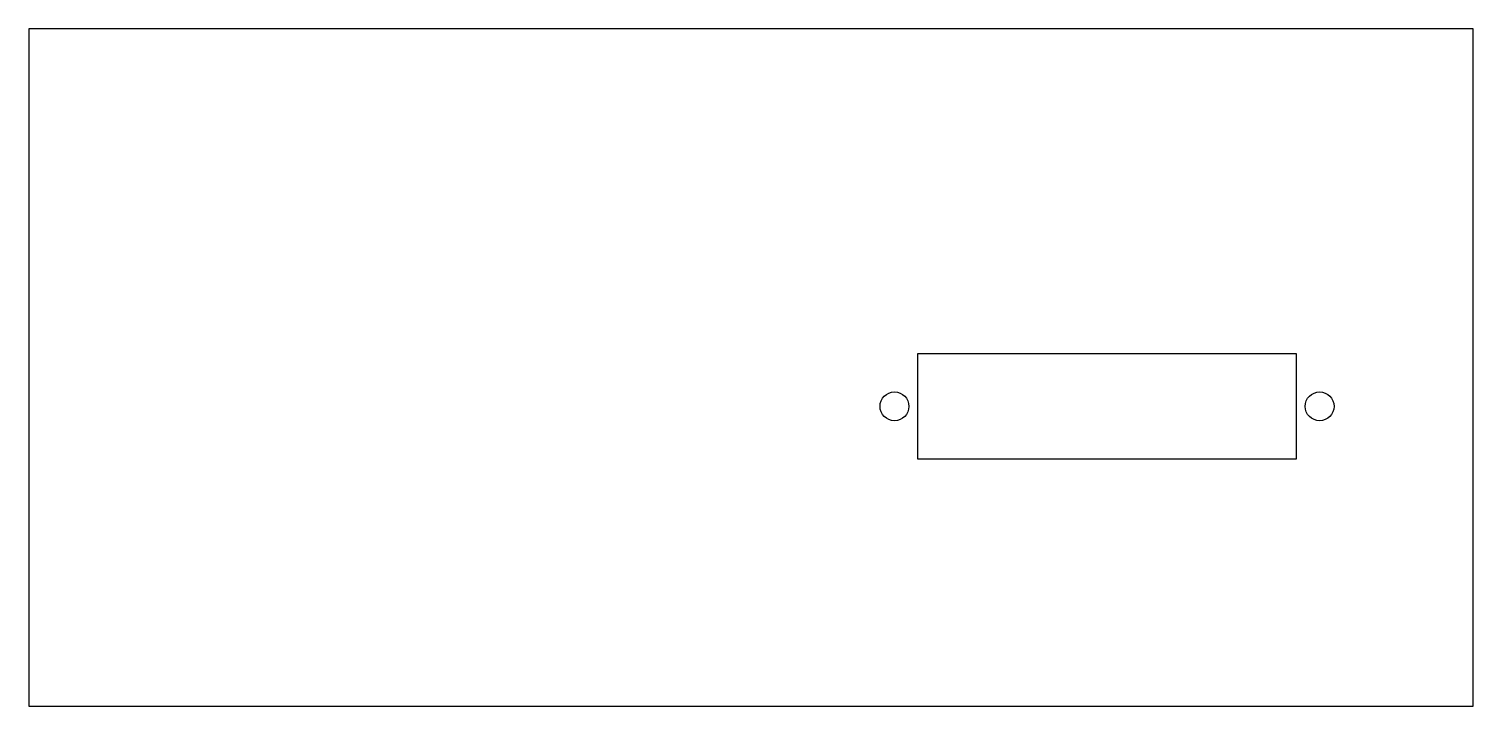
# Model space of a CAD drawing. Header units: millimetres. Extents: x 0 to 160, y 37 to 112.
import ezdxf

# ---------------------------------------------------------------- set-up
doc = ezdxf.new("R2010")
doc.units = ezdxf.units.MM
doc.layers.add('Calque 01', color=178, linetype='Continuous', true_color=0x000000)

msp = doc.modelspace()

# ---------------------------------------------------------------- linework, layer by layer
at = {"layer": 'Calque 01'}
for points in [[(-0.01, 37.49), (159.99, 37.49), (159.99, 112.49), (-0.01, 112.49)], [(98.44, 64.89), (140.44, 64.89), (140.44, 76.49), (98.44, 76.49)]]:
    msp.add_lwpolyline(points, close=True, dxfattribs=at)
for centre in [(95.89, 70.69, 37.5), (142.99, 70.69, 37.5)]:
    msp.add_circle(centre, 1.6, dxfattribs=at)

doc.saveas('drawing.dxf')
